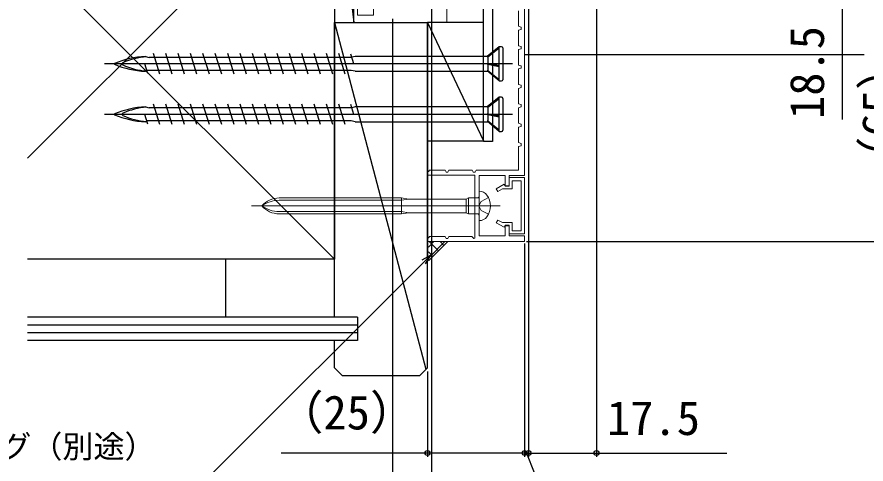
# Model space of a CAD drawing. Units: millimetres, scale not verified. Extents: x -525 to 525, y -783 to 779.
# Drawn here: x -317.7 to -99.1, y -510.8 to -395.6 of the extents above; entities that cross this region are included whole.
import ezdxf
from ezdxf.enums import TextEntityAlignment as Align

# ---------------------------------------------------------------- set-up
doc = ezdxf.new("R2010")
doc.units = ezdxf.units.MM
doc.header["$LTSCALE"] = 4
doc.layers.add('0-2_YKK_11', color=7, linetype='Continuous', lineweight=18)
doc.layers.add('0-3_YKK_11E', color=7, linetype='Continuous', lineweight=18)
for name, color, linetype in [('0-5_YKK_13', 4, 'Continuous'), ('0-7_YKK_D', 6, 'Continuous'), ('0-9_YSS_K', 3, 'Continuous'), ('0-A_YSS_KE', 3, 'Continuous')]:
    doc.layers.add(name, color=color, linetype=linetype)
doc.styles.add('ＭＳ ゴシック', font='')
doc.styles.get('ＭＳ ゴシック').set_extended_font_data('MS Gothic')

msp = doc.modelspace()

# ---------------------------------------------------------------- linework, layer by layer
at = {"layer": '0-2_YKK_11', "color": 30}
msp.add_line((-187, -388.498), (-187, -436.498), dxfattribs=at)
at = {"layer": '0-2_YKK_11'}
for p, q in [((-198.651, -440.498), (-198.7, -440.498)), ((-202.02, -446.048), (-202.02, -442.548)), ((-193.325, -444.298), (-257.358, -444.298)), ((-218.7, -446.348), (-250.184, -446.348))]:
    msp.add_line(p, q, dxfattribs=at)
at = {"layer": '0-2_YKK_11', "color": 30}
for points in [[(-211.644, -435.38), (-211.5, -435.098), (-207.5, -435.098), (-207.245, -435.598), (-206.755, -435.598), (-206.5, -435.098), (-200.5, -435.098), (-200.245, -435.598), (-199.755, -435.598), (-199.5, -435.098), (-188.6, -435.098), (-188.6, -428.998), (-187.9, -428.801), (-187.9, -428.195), (-188.6, -427.998), (-188.6, -423.998), (-187.9, -423.801), (-187.9, -423.195), (-188.6, -422.998), (-188.6, -418.998), (-187.9, -418.801), (-187.9, -418.195), (-188.6, -417.998), (-188.6, -413.998), (-187.9, -413.801), (-187.9, -413.195), (-188.6, -412.998), (-188.6, -408.998), (-187.9, -408.801), (-187.9, -408.195), (-188.6, -407.998), (-188.6, -403.998), (-187.9, -403.801), (-187.9, -403.195), (-188.6, -402.998), (-188.6, -398.998), (-187.9, -398.801), (-187.9, -398.195), (-188.6, -397.998), (-188.6, -393.998)], [(-212, -436.398), (-212, -435.598), (-211.644, -435.38)], [(-211.644, -452.48), (-211.5, -452.198), (-207.5, -452.198), (-207.245, -452.698), (-206.755, -452.698), (-206.5, -452.198), (-200.583, -452.198), (-200.047, -452.734), (-199.8, -452.632), (-199.8, -436.398), (-212, -436.398)], [(-187, -436.498), (-191, -436.498), (-191, -439.198), (-192, -439.198), (-192, -436.498), (-198.7, -436.498), (-198.7, -451.998), (-192, -451.998), (-192, -449.298), (-191, -449.298), (-191, -451.998), (-187, -451.998), (-187, -453.498), (-212, -453.498)], [(-212, -453.498), (-212, -452.698), (-211.644, -452.48)]]:
    msp.add_lwpolyline(points, dxfattribs=at)
msp.add_lwpolyline([(-187, -436.998), (-187, -451.498), (-191, -451.498), (-191, -449.398), (-192.1, -449.398), (-192.315, -449.771), (-194.3, -448.626), (-193.9, -447.933), (-192.747, -448.598), (-190.2, -448.598), (-190.2, -450.698), (-187.9, -450.698), (-187.9, -437.798), (-190.2, -437.798), (-190.2, -439.898), (-192.747, -439.898), (-193.9, -440.563), (-194.3, -439.871), (-192.315, -438.725), (-192.1, -439.098), (-191, -439.098), (-191, -436.998)], close=True, dxfattribs=at)
at = {"layer": '0-2_YKK_11'}
for points in [[(-198.7, -440.498), (-198.7, -448.098), (-198.651, -448.098)], [(-250.184, -442.248), (-218.7, -442.248), (-216.9, -442.548), (-202.02, -442.548), (-201.5, -442.248), (-201.5, -446.348), (-199, -446.348), (-198.7, -446.648)], [(-218.7, -442.248), (-218.7, -446.348), (-216.9, -446.048), (-218.7, -445.748), (-250.184, -445.748)], [(-250.184, -442.848), (-218.7, -442.848), (-216.9, -442.548)], [(-198.7, -441.948), (-199, -442.248), (-201.5, -442.248)], [(-196.308, -442.148), (-198.159, -443.153), (-198.768, -444.298), (-198.159, -445.443), (-196.308, -446.448)], [(-216.9, -446.048), (-202.02, -446.048), (-201.5, -446.348)]]:
    msp.add_lwpolyline(points, dxfattribs=at)
for centre, radius, start, end in [((-198.651, -442.898), 2.4, 35.68536, 90), ((-200.6, -444.298), 4.8, 324.31464, 35.68536), ((-250.184, -448.248), 6, 90, 138.82712), ((-250.184, -450.607), 7.759, 90, 125.59896), ((-250.184, -440.348), 6, 221.1729, 270.00002), ((-250.184, -437.989), 7.759, 234.40101, 270.00002), ((-198.651, -445.698), 2.4, 270.00002, 324.31464)]:
    msp.add_arc(centre, radius, start, end, dxfattribs=at)
at = {"layer": '0-3_YKK_11E', "color": 4}
msp.add_lwpolyline([(-225.9, -352.998), (-225.9, -395.098), (-230, -395.098), (-230, -391.998), (-231, -391.998), (-231, -396.998), (-207, -396.998), (-207, -390.998), (-208, -390.998)], dxfattribs=at)
at = {"layer": '0-5_YKK_13'}
for p, q in [((-193.555, -403.298), (-196.671, -405.798)), ((-193.555, -403.675), (-196.499, -405.949)), ((-193.555, -412.098), (-193.555, -403.298)), ((-192.955, -403.298), (-193.555, -403.298)), ((-192.655, -403.598), (-192.655, -411.798)), ((-284.655, -405.798), (-283.706, -406.023)), ((-231.487, -406.023), (-283.706, -406.023)), ((-280.904, -410.348), (-282.546, -405.048)), ((-277.724, -410.348), (-279.366, -405.048)), ((-274.544, -410.348), (-276.186, -405.048)), ((-271.364, -410.348), (-273.006, -405.048)), ((-268.184, -410.348), (-269.826, -405.048)), ((-265.004, -410.348), (-266.646, -405.048)), ((-261.824, -410.348), (-263.466, -405.048)), ((-258.644, -410.348), (-260.286, -405.048)), ((-255.464, -410.348), (-257.106, -405.048)), ((-252.284, -410.348), (-253.926, -405.048)), ((-249.104, -410.348), (-250.746, -405.048)), ((-245.924, -410.348), (-247.566, -405.048)), ((-242.744, -410.348), (-244.386, -405.048)), ((-239.564, -410.348), (-241.206, -405.048)), ((-236.384, -410.348), (-238.026, -405.048)), ((-233.204, -410.348), (-234.846, -405.048)), ((-230.968, -407.698), (-231.746, -405.187)), ((-230.655, -405.798), (-231.494, -406.003)), ((-196.671, -405.798), (-230.655, -405.798)), ((-196.671, -405.798), (-196.499, -405.949)), ((-196.499, -405.949), (-196.499, -407.652)), ((-99.596, -405.342), (-187, -405.342)), ((-190.155, -407.698), (-295.155, -407.698)), ((-284.004, -410.209), (-284.781, -407.698)), ((-196.671, -407.642), (-193.555, -408.168)), ((-196.499, -407.867), (-196.671, -407.642)), ((-196.499, -407.652), (-196.671, -407.642)), ((-193.555, -408.092), (-196.499, -407.652)), ((-193.555, -408.411), (-196.499, -407.867)), ((-196.499, -407.867), (-196.499, -409.49)), ((-284.655, -409.598), (-284.222, -409.504)), ((-233.506, -409.373), (-284.263, -409.373)), ((-231.671, -409.373), (-233.506, -409.373)), ((-230.655, -409.598), (-231.671, -409.373)), ((-230.655, -409.598), (-196.534, -409.598)), ((-193.555, -412.098), (-196.671, -409.483)), ((-196.499, -409.49), (-196.671, -409.483)), ((-193.555, -411.782), (-196.499, -409.49)), ((-193.555, -412.098), (-192.955, -412.098)), ((-193.555, -416.298), (-196.671, -418.798)), ((-193.555, -416.675), (-196.499, -418.949)), ((-193.555, -425.098), (-193.555, -416.298)), ((-192.955, -416.298), (-193.555, -416.298)), ((-192.655, -416.598), (-192.655, -424.798)), ((-284.655, -418.798), (-283.706, -419.023)), ((-231.487, -419.023), (-283.706, -419.023)), ((-280.904, -423.348), (-282.546, -418.048)), ((-277.724, -423.348), (-279.366, -418.048)), ((-274.544, -423.348), (-276.186, -418.048)), ((-271.364, -423.348), (-273.006, -418.048)), ((-268.184, -423.348), (-269.826, -418.048)), ((-265.004, -423.348), (-266.646, -418.048)), ((-261.824, -423.348), (-263.466, -418.048)), ((-258.644, -423.348), (-260.286, -418.048)), ((-255.464, -423.348), (-257.106, -418.048)), ((-252.284, -423.348), (-253.926, -418.048)), ((-249.104, -423.348), (-250.746, -418.048)), ((-245.924, -423.348), (-247.566, -418.048)), ((-242.744, -423.348), (-244.386, -418.048)), ((-239.564, -423.348), (-241.206, -418.048)), ((-236.384, -423.348), (-238.026, -418.048)), ((-233.204, -423.348), (-234.846, -418.048)), ((-230.968, -420.698), (-231.746, -418.187)), ((-230.655, -418.798), (-231.494, -419.003)), ((-196.671, -418.798), (-230.655, -418.798)), ((-196.671, -418.798), (-196.499, -418.949)), ((-196.499, -418.949), (-196.499, -420.652)), ((-190.155, -420.698), (-295.155, -420.698)), ((-284.004, -423.209), (-284.781, -420.698)), ((-196.671, -420.642), (-193.555, -421.168)), ((-196.499, -420.867), (-196.671, -420.642)), ((-196.499, -420.652), (-196.671, -420.642)), ((-193.555, -421.092), (-196.499, -420.652)), ((-193.555, -421.411), (-196.499, -420.867)), ((-196.499, -420.867), (-196.499, -422.49)), ((-284.655, -422.598), (-284.222, -422.504)), ((-233.506, -422.373), (-284.263, -422.373)), ((-231.671, -422.373), (-233.506, -422.373)), ((-230.655, -422.598), (-231.671, -422.373)), ((-230.655, -422.598), (-196.534, -422.598)), ((-193.555, -425.098), (-196.671, -422.483)), ((-196.499, -422.49), (-196.671, -422.483)), ((-193.555, -424.782), (-196.499, -422.49)), ((-193.555, -425.098), (-192.955, -425.098))]:
    msp.add_line(p, q, dxfattribs=at)
msp.add_lwpolyline([(-195.3, -390.998), (-195.3, -427.698), (-197.6, -427.698), (-197.6, -390.998), (-211, -390.998)], dxfattribs=at)
for centre, radius, start, end in [((-192.955, -403.598), 0.3, 0, 90), ((-283.708, -428.414), 22.635, 92.39615, 113.10664), ((-283.152, -423.583), 17.748, 93.82521, 114.39311), ((-292.538, -407.698), 0.117, 117.35017, 242.64983), ((-283.708, -386.982), 22.635, 246.89336, 267.60385), ((-290.343, -407.698), 0.312, 116.38444, 243.61556), ((-283.152, -391.814), 17.748, 245.60689, 266.19629), ((-192.955, -411.798), 0.3, 270, 0), ((-192.955, -416.598), 0.3, 0, 90), ((-283.708, -441.414), 22.635, 92.39615, 113.10664), ((-283.152, -436.583), 17.748, 93.82521, 114.39311), ((-292.538, -420.698), 0.117, 117.35017, 242.64983), ((-283.708, -399.982), 22.635, 246.89336, 267.60385), ((-290.343, -420.698), 0.312, 116.38444, 243.61556), ((-283.152, -404.814), 17.748, 245.60689, 266.19629), ((-192.955, -424.798), 0.3, 270, 0)]:
    msp.add_arc(centre, radius, start, end, dxfattribs=at)
at = {"layer": '0-7_YKK_D'}
for p, q in [((-168.5, -369.998), (-168.5, -508.997)), ((-211, -389.698), (-211, -548.998)), ((-186, -389.498), (-186, -508.997)), ((-186, -389.498), (-186, -508.998)), ((-221, -396.098), (-221, -568.998)), ((-221, -396.098), (-221, -548.998)), ((-187, -453.998), (-187, -508.998)), ((-187, -453.998), (-187, -508.998)), ((-186.5, -453.498), (-84.29, -453.498)), ((-212, -486.998), (-212, -508.998)), ((-211, -490.498), (-211, -548.998)), ((-212, -507.998), (-249.668, -507.998)), ((-187, -507.998), (-212, -507.998)), ((-187, -507.998), (-189.55, -507.998)), ((-187, -507.998), (-184.45, -507.998)), ((-186, -507.998), (-187, -507.998)), ((-186, -507.998), (-187, -507.998)), ((-186, -507.998), (-183.45, -507.998))]:
    msp.add_line(p, q, dxfattribs=at)
for points in [[(-105.29, -369.998), (-105.29, -388.498), (-105.29, -422.048)], [(-211.17, -456.982), (-212.974, -458.785), (-267.771, -513.583), (-362.668, -513.583)], [(-212.49, -459.268), (-211.17, -456.982), (-213.457, -458.302)], [(-186.5, -507.998), (-178.611, -527.998), (-154.77, -527.998)], [(-186, -507.997), (-168.5, -507.997), (-134.95, -507.997)]]:
    msp.add_lwpolyline(points, dxfattribs=at)
for centre in [(-212, -507.998), (-187, -507.998), (-187, -507.998), (-186, -507.997), (-186, -507.998), (-168.5, -507.997)]:
    msp.add_circle(centre, 0.637, dxfattribs=at)
at = {"layer": '0-9_YSS_K'}
for p, q in [((-236, -352.998), (-315, -431.998)), ((-236, -352.999), (-231, -396.998)), ((-236, -457.998), (-315, -378.998)), ((-236, -472.998), (-236, -396.998)), ((-236, -396.998), (-212, -396.998)), ((-236, -396.998), (-212.417, -486.416)), ((-212, -396.998), (-212, -457.998)), ((-212, -485.998), (-212, -396.998)), ((-212, -396.998), (-197.6, -427.498)), ((-211.8, -458.499), (-206.8, -453.499)), ((-211.8, -454.939), (-210.36, -453.499)), ((-211.8, -457.767), (-207.531, -453.499)), ((-209.204, -455.903), (-211.608, -453.499)), ((-207.79, -454.488), (-208.78, -453.499)), ((-210.618, -457.317), (-211.8, -456.135)), ((-236, -457.998), (-315, -457.998)), ((-264, -457.998), (-264, -472.998)), ((-230, -472.998), (-315, -472.998)), ((-230, -472.998), (-230, -478.998)), ((-230, -474.998), (-315, -474.998)), ((-230, -476.998), (-315, -476.998)), ((-230, -478.998), (-315, -478.998)), ((-236, -485.998), (-236, -478.998)), ((-236, -485.998), (-234, -487.998)), ((-212, -485.998), (-214, -487.998)), ((-234, -487.998), (-214, -487.998))]:
    msp.add_line(p, q, dxfattribs=at)
for points in [[(-236, -396.998), (-231, -396.998), (-231, -352.999), (-236, -352.999)], [(-197.6, -396.998), (-212, -396.998), (-212, -427.498), (-197.6, -427.498)]]:
    msp.add_lwpolyline(points, close=True, dxfattribs=at)
at = {"layer": '0-A_YSS_KE'}
msp.add_lwpolyline([(-315, -352.998), (-236, -352.998), (-236, -457.998), (-315, -457.998)], dxfattribs=at)

# ---------------------------------------------------------------- texts
at = {"layer": '0-7_YKK_D', "style": 'ＭＳ ゴシック'}
for s, p in [('18.5', (-107.29, -421.889)), ('（65）', (-88.722, -438.419))]:
    msp.add_text(s, height=8.798, rotation=90, dxfattribs=at).set_placement(p, align=Align.BOTTOM_LEFT)
for s, height, p in [('（25）', 8.798, (-250.804, -504.566)), ('17.5', 8.798, (-165.791, -505.997)), ('シーリング（別途）', 5.865, (-354.018, -511.005))]:
    msp.add_text(s, height=height, dxfattribs=at).set_placement(p, align=Align.BOTTOM_LEFT)

doc.saveas('drawing.dxf')
